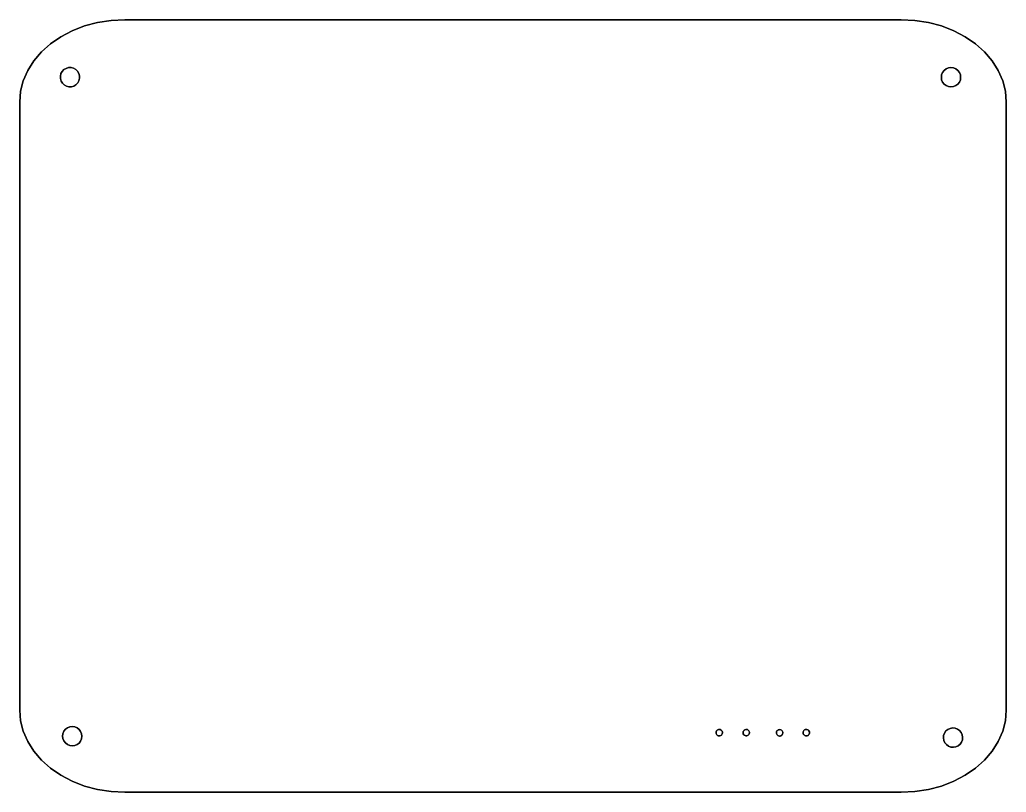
# Model space of a CAD drawing. Header units: metres. Extents: x -153 to 0, y 0 to 250.
# Drawn here: x -153.3 to -0.1, y 130.5 to 250.5 of the extents above; entities that cross this region are included whole.
import ezdxf

# ---------------------------------------------------------------- set-up
doc = ezdxf.new("R2010")
doc.units = ezdxf.units.M

msp = doc.modelspace()

# ---------------------------------------------------------------- linework, layer by layer
at = {"layer": 'Group#9'}
for points in [[(-3.5, 135.48, 3.2), (-2.31, 136.87, 3.2), (-1.37, 138.37, 3.2), (-0.68, 139.96, 3.2), (-0.27, 141.6, 3.2), (-0.13, 143.26, 3.2), (-0.13, 237.7, 3.2), (-0.27, 239.37, 3.2), (-0.68, 241.01, 3.2), (-1.37, 242.59, 3.2), (-2.31, 244.09, 3.2), (-3.5, 245.48, 3.2), (-4.91, 246.74, 3.2), (-6.51, 247.84, 3.2), (-8.29, 248.77, 3.2), (-10.2, 249.51, 3.2), (-12.22, 250.05, 3.2), (-14.31, 250.37, 3.2), (-16.44, 250.48, 3.2), (-136.99, 250.48, 3.2), (-139.12, 250.37, 3.2), (-141.21, 250.05, 3.2), (-143.24, 249.51, 3.2), (-145.15, 248.77, 3.2), (-146.92, 247.84, 3.2), (-148.53, 246.74, 3.2), (-149.94, 245.48, 3.2), (-151.12, 244.09, 3.2), (-152.07, 242.59, 3.2), (-152.75, 241.01, 3.2), (-153.17, 239.37, 3.2), (-153.31, 237.7, 3.2), (-153.31, 143.26, 3.2), (-153.17, 141.6, 3.2), (-152.75, 139.96, 3.2), (-152.07, 138.37, 3.2), (-151.12, 136.87, 3.2), (-149.94, 135.48, 3.2), (-148.53, 134.23, 3.2), (-146.92, 133.12, 3.2), (-145.15, 132.19, 3.2), (-143.24, 131.45, 3.2), (-141.21, 130.92, 3.2), (-139.12, 130.59, 3.2), (-136.99, 130.48, 3.2), (-16.44, 130.48, 3.2), (-14.31, 130.59, 3.2), (-12.22, 130.92, 3.2), (-10.2, 131.45, 3.2), (-8.29, 132.19, 3.2), (-6.51, 133.12, 3.2), (-4.91, 134.23, 3.2), (-3.5, 135.48, 3.2)], [(-2.31, 136.87, 0.2), (-3.5, 135.48, 0.2), (-4.91, 134.23, 0.2), (-6.51, 133.12, 0.2), (-8.29, 132.19, 0.2), (-10.2, 131.45, 0.2), (-12.22, 130.92, 0.2), (-14.31, 130.59, 0.2), (-16.44, 130.48, 0.2), (-136.99, 130.48, 0.2), (-139.12, 130.59, 0.2), (-141.21, 130.92, 0.2), (-143.24, 131.45, 0.2), (-145.15, 132.19, 0.2), (-146.92, 133.12, 0.2), (-148.53, 134.23, 0.2), (-149.94, 135.48, 0.2), (-151.12, 136.87, 0.2), (-152.07, 138.37, 0.2), (-152.75, 139.96, 0.2), (-153.17, 141.6, 0.2), (-153.31, 143.26, 0.2), (-153.31, 237.7, 0.2), (-153.17, 239.37, 0.2), (-152.75, 241.01, 0.2), (-152.07, 242.59, 0.2), (-151.12, 244.09, 0.2), (-149.94, 245.48, 0.2), (-148.53, 246.74, 0.2), (-146.92, 247.84, 0.2), (-145.15, 248.77, 0.2), (-143.24, 249.51, 0.2), (-141.21, 250.05, 0.2), (-139.12, 250.37, 0.2), (-136.99, 250.48, 0.2), (-16.44, 250.48, 0.2), (-14.31, 250.37, 0.2), (-12.22, 250.05, 0.2), (-10.2, 249.51, 0.2), (-8.29, 248.77, 0.2), (-6.51, 247.84, 0.2), (-4.91, 246.74, 0.2), (-3.5, 245.48, 0.2), (-2.31, 244.09, 0.2), (-1.37, 242.59, 0.2), (-0.68, 241.01, 0.2), (-0.27, 239.37, 0.2), (-0.13, 237.7, 0.2), (-0.13, 143.26, 0.2), (-0.27, 141.6, 0.2), (-0.68, 139.96, 0.2), (-1.37, 138.37, 0.2), (-2.31, 136.87, 0.2)], [(-141.21, 250.05, 0.2), (-143.24, 249.51, 0.2), (-143.24, 249.51, 3.2), (-141.21, 250.05, 3.2), (-141.21, 250.05, 0.2)], [(-139.12, 250.37, 0.2), (-141.21, 250.05, 0.2), (-141.21, 250.05, 3.2), (-139.12, 250.37, 3.2), (-139.12, 250.37, 0.2)], [(-136.99, 250.48, 0.2), (-139.12, 250.37, 0.2), (-139.12, 250.37, 3.2), (-136.99, 250.48, 3.2), (-136.99, 250.48, 0.2)], [(-16.44, 250.48, 0.2), (-136.99, 250.48, 0.2), (-136.99, 250.48, 3.2), (-16.44, 250.48, 3.2), (-16.44, 250.48, 0.2)], [(-14.31, 250.37, 0.2), (-16.44, 250.48, 0.2), (-16.44, 250.48, 3.2), (-14.31, 250.37, 3.2), (-14.31, 250.37, 0.2)], [(-12.22, 250.05, 0.2), (-14.31, 250.37, 0.2), (-14.31, 250.37, 3.2), (-12.22, 250.05, 3.2), (-12.22, 250.05, 0.2)], [(-10.2, 249.51, 0.2), (-12.22, 250.05, 0.2), (-12.22, 250.05, 3.2), (-10.2, 249.51, 3.2), (-10.2, 249.51, 0.2)], [(-145.15, 248.77, 0.2), (-146.92, 247.84, 0.2), (-146.92, 247.84, 3.2), (-145.15, 248.77, 3.2), (-145.15, 248.77, 0.2)], [(-143.24, 249.51, 0.2), (-145.15, 248.77, 0.2), (-145.15, 248.77, 3.2), (-143.24, 249.51, 3.2), (-143.24, 249.51, 0.2)], [(-8.29, 248.77, 0.2), (-10.2, 249.51, 0.2), (-10.2, 249.51, 3.2), (-8.29, 248.77, 3.2), (-8.29, 248.77, 0.2)], [(-6.51, 247.84, 0.2), (-8.29, 248.77, 0.2), (-8.29, 248.77, 3.2), (-6.51, 247.84, 3.2), (-6.51, 247.84, 0.2)], [(-148.53, 246.74, 0.2), (-149.94, 245.48, 0.2), (-149.94, 245.48, 3.2), (-148.53, 246.74, 3.2), (-148.53, 246.74, 0.2)], [(-146.92, 247.84, 0.2), (-148.53, 246.74, 0.2), (-148.53, 246.74, 3.2), (-146.92, 247.84, 3.2), (-146.92, 247.84, 0.2)], [(-4.91, 246.74, 0.2), (-6.51, 247.84, 0.2), (-6.51, 247.84, 3.2), (-4.91, 246.74, 3.2), (-4.91, 246.74, 0.2)], [(-3.5, 245.48, 0.2), (-4.91, 246.74, 0.2), (-4.91, 246.74, 3.2), (-3.5, 245.48, 3.2), (-3.5, 245.48, 0.2)], [(-149.94, 245.48, 0.2), (-151.12, 244.09, 0.2), (-151.12, 244.09, 3.2), (-149.94, 245.48, 3.2), (-149.94, 245.48, 0.2)], [(-2.31, 244.09, 0.2), (-3.5, 245.48, 0.2), (-3.5, 245.48, 3.2), (-2.31, 244.09, 3.2), (-2.31, 244.09, 0.2)], [(-151.12, 244.09, 0.2), (-152.07, 242.59, 0.2), (-152.07, 242.59, 3.2), (-151.12, 244.09, 3.2), (-151.12, 244.09, 0.2)], [(-1.37, 242.59, 0.2), (-2.31, 244.09, 0.2), (-2.31, 244.09, 3.2), (-1.37, 242.59, 3.2), (-1.37, 242.59, 0.2)], [(-152.07, 242.59, 0.2), (-152.75, 241.01, 0.2), (-152.75, 241.01, 3.2), (-152.07, 242.59, 3.2), (-152.07, 242.59, 0.2)], [(-146.91, 242.11, 3.2), (-146.72, 242.45, 3.2), (-146.45, 242.73, 3.2), (-146.11, 242.93, 3.2), (-145.73, 243.04, 3.2), (-145.34, 243.05, 3.2), (-144.96, 242.95, 3.2), (-144.62, 242.76, 3.2), (-144.34, 242.49, 3.2), (-144.14, 242.15, 3.2), (-144.03, 241.77, 3.2), (-144.02, 241.38, 3.2), (-144.12, 241, 3.2), (-144.31, 240.66, 3.2), (-144.58, 240.38, 3.2), (-144.92, 240.18, 3.2), (-145.29, 240.07, 3.2), (-145.69, 240.06, 3.2), (-146.07, 240.16, 3.2), (-146.41, 240.35, 3.2), (-146.69, 240.62, 3.2), (-146.89, 240.96, 3.2), (-147, 241.34, 3.2), (-147, 241.73, 3.2), (-146.91, 242.11, 3.2)], [(-146.72, 242.45, 0.2), (-146.91, 242.11, 0.2), (-147, 241.73, 0.2), (-147, 241.34, 0.2), (-146.89, 240.96, 0.2), (-146.69, 240.62, 0.2), (-146.41, 240.35, 0.2), (-146.07, 240.16, 0.2), (-145.69, 240.06, 0.2), (-145.29, 240.07, 0.2), (-144.92, 240.18, 0.2), (-144.58, 240.38, 0.2), (-144.31, 240.66, 0.2), (-144.12, 241, 0.2), (-144.02, 241.38, 0.2), (-144.03, 241.77, 0.2), (-144.14, 242.15, 0.2), (-144.34, 242.49, 0.2), (-144.62, 242.76, 0.2), (-144.96, 242.95, 0.2), (-145.34, 243.05, 0.2), (-145.73, 243.04, 0.2), (-146.11, 242.93, 0.2), (-146.45, 242.73, 0.2), (-146.72, 242.45, 0.2)], [(-146.91, 242.11, 3.2), (-147, 241.73, 3.2), (-147, 241.73, 0.2), (-146.91, 242.11, 0.2), (-146.91, 242.11, 3.2)], [(-146.72, 242.45, 3.2), (-146.91, 242.11, 3.2), (-146.91, 242.11, 0.2), (-146.72, 242.45, 0.2), (-146.72, 242.45, 3.2)], [(-146.45, 242.73, 3.2), (-146.72, 242.45, 3.2), (-146.72, 242.45, 0.2), (-146.45, 242.73, 0.2), (-146.45, 242.73, 3.2)], [(-146.11, 242.93, 3.2), (-146.45, 242.73, 3.2), (-146.45, 242.73, 0.2), (-146.11, 242.93, 0.2), (-146.11, 242.93, 3.2)], [(-145.73, 243.04, 3.2), (-146.11, 242.93, 3.2), (-146.11, 242.93, 0.2), (-145.73, 243.04, 0.2), (-145.73, 243.04, 3.2)], [(-145.34, 243.05, 3.2), (-145.73, 243.04, 3.2), (-145.73, 243.04, 0.2), (-145.34, 243.05, 0.2), (-145.34, 243.05, 3.2)], [(-144.96, 242.95, 3.2), (-145.34, 243.05, 3.2), (-145.34, 243.05, 0.2), (-144.96, 242.95, 0.2), (-144.96, 242.95, 3.2)], [(-144.62, 242.76, 3.2), (-144.96, 242.95, 3.2), (-144.96, 242.95, 0.2), (-144.62, 242.76, 0.2), (-144.62, 242.76, 3.2)], [(-144.34, 242.49, 3.2), (-144.62, 242.76, 3.2), (-144.62, 242.76, 0.2), (-144.34, 242.49, 0.2), (-144.34, 242.49, 3.2)], [(-144.14, 242.15, 3.2), (-144.34, 242.49, 3.2), (-144.34, 242.49, 0.2), (-144.14, 242.15, 0.2), (-144.14, 242.15, 3.2)], [(-144.03, 241.77, 3.2), (-144.14, 242.15, 3.2), (-144.14, 242.15, 0.2), (-144.03, 241.77, 0.2), (-144.03, 241.77, 3.2)], [(-7.41, 242.3, 3.2), (-7.26, 241.94, 3.2), (-7.21, 241.55, 3.2), (-7.26, 241.17, 3.2), (-7.41, 240.8, 3.2), (-7.65, 240.49, 3.2), (-7.96, 240.26, 3.2), (-8.32, 240.11, 3.2), (-8.71, 240.05, 3.2), (-9.1, 240.11, 3.2), (-9.46, 240.26, 3.2), (-9.77, 240.49, 3.2), (-10.01, 240.8, 3.2), (-10.16, 241.17, 3.2), (-10.21, 241.55, 3.2), (-10.16, 241.94, 3.2), (-10.01, 242.3, 3.2), (-9.77, 242.62, 3.2), (-9.46, 242.85, 3.2), (-9.1, 243, 3.2), (-8.71, 243.05, 3.2), (-8.32, 243, 3.2), (-7.96, 242.85, 3.2), (-7.65, 242.62, 3.2), (-7.41, 242.3, 3.2)], [(-7.26, 241.94, 0.2), (-7.41, 242.3, 0.2), (-7.65, 242.62, 0.2), (-7.96, 242.85, 0.2), (-8.32, 243, 0.2), (-8.71, 243.05, 0.2), (-9.1, 243, 0.2), (-9.46, 242.85, 0.2), (-9.77, 242.62, 0.2), (-10.01, 242.3, 0.2), (-10.16, 241.94, 0.2), (-10.21, 241.55, 0.2), (-10.16, 241.17, 0.2), (-10.01, 240.8, 0.2), (-9.77, 240.49, 0.2), (-9.46, 240.26, 0.2), (-9.1, 240.11, 0.2), (-8.71, 240.05, 0.2), (-8.32, 240.11, 0.2), (-7.96, 240.26, 0.2), (-7.65, 240.49, 0.2), (-7.41, 240.8, 0.2), (-7.26, 241.17, 0.2), (-7.21, 241.55, 0.2), (-7.26, 241.94, 0.2)], [(-10.01, 242.3, 3.2), (-10.16, 241.94, 3.2), (-10.16, 241.94, 0.2), (-10.01, 242.3, 0.2), (-10.01, 242.3, 3.2)], [(-9.77, 242.62, 3.2), (-10.01, 242.3, 3.2), (-10.01, 242.3, 0.2), (-9.77, 242.62, 0.2), (-9.77, 242.62, 3.2)], [(-9.46, 242.85, 3.2), (-9.77, 242.62, 3.2), (-9.77, 242.62, 0.2), (-9.46, 242.85, 0.2), (-9.46, 242.85, 3.2)], [(-9.1, 243, 3.2), (-9.46, 242.85, 3.2), (-9.46, 242.85, 0.2), (-9.1, 243, 0.2), (-9.1, 243, 3.2)], [(-8.71, 243.05, 3.2), (-9.1, 243, 3.2), (-9.1, 243, 0.2), (-8.71, 243.05, 0.2), (-8.71, 243.05, 3.2)], [(-8.32, 243, 3.2), (-8.71, 243.05, 3.2), (-8.71, 243.05, 0.2), (-8.32, 243, 0.2), (-8.32, 243, 3.2)], [(-7.96, 242.85, 3.2), (-8.32, 243, 3.2), (-8.32, 243, 0.2), (-7.96, 242.85, 0.2), (-7.96, 242.85, 3.2)], [(-7.65, 242.62, 3.2), (-7.96, 242.85, 3.2), (-7.96, 242.85, 0.2), (-7.65, 242.62, 0.2), (-7.65, 242.62, 3.2)], [(-7.41, 242.3, 3.2), (-7.65, 242.62, 3.2), (-7.65, 242.62, 0.2), (-7.41, 242.3, 0.2), (-7.41, 242.3, 3.2)], [(-7.26, 241.94, 3.2), (-7.41, 242.3, 3.2), (-7.41, 242.3, 0.2), (-7.26, 241.94, 0.2), (-7.26, 241.94, 3.2)], [(-0.68, 241.01, 0.2), (-1.37, 242.59, 0.2), (-1.37, 242.59, 3.2), (-0.68, 241.01, 3.2), (-0.68, 241.01, 0.2)], [(-152.75, 241.01, 0.2), (-153.17, 239.37, 0.2), (-153.17, 239.37, 3.2), (-152.75, 241.01, 3.2), (-152.75, 241.01, 0.2)], [(-147, 241.73, 3.2), (-147, 241.34, 3.2), (-147, 241.34, 0.2), (-147, 241.73, 0.2), (-147, 241.73, 3.2)], [(-147, 241.34, 3.2), (-146.89, 240.96, 3.2), (-146.89, 240.96, 0.2), (-147, 241.34, 0.2), (-147, 241.34, 3.2)], [(-146.89, 240.96, 3.2), (-146.69, 240.62, 3.2), (-146.69, 240.62, 0.2), (-146.89, 240.96, 0.2), (-146.89, 240.96, 3.2)], [(-146.69, 240.62, 3.2), (-146.41, 240.35, 3.2), (-146.41, 240.35, 0.2), (-146.69, 240.62, 0.2), (-146.69, 240.62, 3.2)], [(-144.58, 240.38, 3.2), (-144.31, 240.66, 3.2), (-144.31, 240.66, 0.2), (-144.58, 240.38, 0.2), (-144.58, 240.38, 3.2)], [(-144.31, 240.66, 3.2), (-144.12, 241, 3.2), (-144.12, 241, 0.2), (-144.31, 240.66, 0.2), (-144.31, 240.66, 3.2)], [(-144.12, 241, 3.2), (-144.02, 241.38, 3.2), (-144.02, 241.38, 0.2), (-144.12, 241, 0.2), (-144.12, 241, 3.2)], [(-144.02, 241.38, 3.2), (-144.03, 241.77, 3.2), (-144.03, 241.77, 0.2), (-144.02, 241.38, 0.2), (-144.02, 241.38, 3.2)], [(-10.16, 241.94, 3.2), (-10.21, 241.55, 3.2), (-10.21, 241.55, 0.2), (-10.16, 241.94, 0.2), (-10.16, 241.94, 3.2)], [(-10.21, 241.55, 3.2), (-10.16, 241.17, 3.2), (-10.16, 241.17, 0.2), (-10.21, 241.55, 0.2), (-10.21, 241.55, 3.2)], [(-10.16, 241.17, 3.2), (-10.01, 240.8, 3.2), (-10.01, 240.8, 0.2), (-10.16, 241.17, 0.2), (-10.16, 241.17, 3.2)], [(-10.01, 240.8, 3.2), (-9.77, 240.49, 3.2), (-9.77, 240.49, 0.2), (-10.01, 240.8, 0.2), (-10.01, 240.8, 3.2)], [(-9.77, 240.49, 3.2), (-9.46, 240.26, 3.2), (-9.46, 240.26, 0.2), (-9.77, 240.49, 0.2), (-9.77, 240.49, 3.2)], [(-7.96, 240.26, 3.2), (-7.65, 240.49, 3.2), (-7.65, 240.49, 0.2), (-7.96, 240.26, 0.2), (-7.96, 240.26, 3.2)], [(-7.65, 240.49, 3.2), (-7.41, 240.8, 3.2), (-7.41, 240.8, 0.2), (-7.65, 240.49, 0.2), (-7.65, 240.49, 3.2)], [(-7.41, 240.8, 3.2), (-7.26, 241.17, 3.2), (-7.26, 241.17, 0.2), (-7.41, 240.8, 0.2), (-7.41, 240.8, 3.2)], [(-7.21, 241.55, 3.2), (-7.26, 241.94, 3.2), (-7.26, 241.94, 0.2), (-7.21, 241.55, 0.2), (-7.21, 241.55, 3.2)], [(-7.26, 241.17, 3.2), (-7.21, 241.55, 3.2), (-7.21, 241.55, 0.2), (-7.26, 241.17, 0.2), (-7.26, 241.17, 3.2)], [(-0.27, 239.37, 0.2), (-0.68, 241.01, 0.2), (-0.68, 241.01, 3.2), (-0.27, 239.37, 3.2), (-0.27, 239.37, 0.2)], [(-153.17, 239.37, 0.2), (-153.31, 237.7, 0.2), (-153.31, 237.7, 3.2), (-153.17, 239.37, 3.2), (-153.17, 239.37, 0.2)], [(-146.41, 240.35, 3.2), (-146.07, 240.16, 3.2), (-146.07, 240.16, 0.2), (-146.41, 240.35, 0.2), (-146.41, 240.35, 3.2)], [(-146.07, 240.16, 3.2), (-145.69, 240.06, 3.2), (-145.69, 240.06, 0.2), (-146.07, 240.16, 0.2), (-146.07, 240.16, 3.2)], [(-145.69, 240.06, 3.2), (-145.29, 240.07, 3.2), (-145.29, 240.07, 0.2), (-145.69, 240.06, 0.2), (-145.69, 240.06, 3.2)], [(-145.29, 240.07, 3.2), (-144.92, 240.18, 3.2), (-144.92, 240.18, 0.2), (-145.29, 240.07, 0.2), (-145.29, 240.07, 3.2)], [(-144.92, 240.18, 3.2), (-144.58, 240.38, 3.2), (-144.58, 240.38, 0.2), (-144.92, 240.18, 0.2), (-144.92, 240.18, 3.2)], [(-9.46, 240.26, 3.2), (-9.1, 240.11, 3.2), (-9.1, 240.11, 0.2), (-9.46, 240.26, 0.2), (-9.46, 240.26, 3.2)], [(-9.1, 240.11, 3.2), (-8.71, 240.05, 3.2), (-8.71, 240.05, 0.2), (-9.1, 240.11, 0.2), (-9.1, 240.11, 3.2)], [(-8.71, 240.05, 3.2), (-8.32, 240.11, 3.2), (-8.32, 240.11, 0.2), (-8.71, 240.05, 0.2), (-8.71, 240.05, 3.2)], [(-8.32, 240.11, 3.2), (-7.96, 240.26, 3.2), (-7.96, 240.26, 0.2), (-8.32, 240.11, 0.2), (-8.32, 240.11, 3.2)], [(-0.13, 237.7, 0.2), (-0.27, 239.37, 0.2), (-0.27, 239.37, 3.2), (-0.13, 237.7, 3.2), (-0.13, 237.7, 0.2)], [(-153.31, 237.7, 3.2), (-153.31, 237.7, 0.2), (-153.31, 143.26, 0.2), (-153.31, 143.26, 3.2), (-153.31, 237.7, 3.2)], [(-0.13, 143.26, 0.2), (-0.13, 237.7, 0.2), (-0.13, 237.7, 3.2), (-0.13, 143.26, 3.2), (-0.13, 143.26, 0.2)], [(-153.31, 143.26, 0.2), (-153.17, 141.6, 0.2), (-153.17, 141.6, 3.2), (-153.31, 143.26, 3.2), (-153.31, 143.26, 0.2)], [(-0.27, 141.6, 0.2), (-0.13, 143.26, 0.2), (-0.13, 143.26, 3.2), (-0.27, 141.6, 3.2), (-0.27, 141.6, 0.2)], [(-153.17, 141.6, 0.2), (-152.75, 139.96, 0.2), (-152.75, 139.96, 3.2), (-153.17, 141.6, 3.2), (-153.17, 141.6, 0.2)], [(-0.68, 139.96, 0.2), (-0.27, 141.6, 0.2), (-0.27, 141.6, 3.2), (-0.68, 139.96, 3.2), (-0.68, 139.96, 0.2)], [(-152.75, 139.96, 0.2), (-152.07, 138.37, 0.2), (-152.07, 138.37, 3.2), (-152.75, 139.96, 3.2), (-152.75, 139.96, 0.2)], [(-145.9, 140.49, 3.2), (-145.54, 140.64, 3.2), (-145.15, 140.69, 3.2), (-144.76, 140.64, 3.2), (-144.4, 140.49, 3.2), (-144.09, 140.25, 3.2), (-143.85, 139.94, 3.2), (-143.7, 139.58, 3.2), (-143.65, 139.19, 3.2), (-143.7, 138.8, 3.2), (-143.85, 138.44, 3.2), (-144.09, 138.13, 3.2), (-144.4, 137.89, 3.2), (-144.76, 137.74, 3.2), (-145.15, 137.69, 3.2), (-145.54, 137.75, 3.2), (-145.9, 137.9, 3.2), (-146.21, 138.14, 3.2), (-146.45, 138.45, 3.2), (-146.6, 138.81, 3.2), (-146.65, 139.2, 3.2), (-146.6, 139.58, 3.2), (-146.45, 139.95, 3.2), (-146.21, 140.26, 3.2), (-145.9, 140.49, 3.2)], [(-145.54, 140.64, 0.2), (-145.9, 140.49, 0.2), (-146.21, 140.26, 0.2), (-146.45, 139.95, 0.2), (-146.6, 139.58, 0.2), (-146.65, 139.2, 0.2), (-146.6, 138.81, 0.2), (-146.45, 138.45, 0.2), (-146.21, 138.14, 0.2), (-145.9, 137.9, 0.2), (-145.54, 137.75, 0.2), (-145.15, 137.69, 0.2), (-144.76, 137.74, 0.2), (-144.4, 137.89, 0.2), (-144.09, 138.13, 0.2), (-143.85, 138.44, 0.2), (-143.7, 138.8, 0.2), (-143.65, 139.19, 0.2), (-143.7, 139.58, 0.2), (-143.85, 139.94, 0.2), (-144.09, 140.25, 0.2), (-144.4, 140.49, 0.2), (-144.76, 140.64, 0.2), (-145.15, 140.69, 0.2), (-145.54, 140.64, 0.2)], [(-146.6, 139.58, 3.2), (-146.65, 139.2, 3.2), (-146.65, 139.2, 0.2), (-146.6, 139.58, 0.2), (-146.6, 139.58, 3.2)], [(-146.45, 139.95, 3.2), (-146.6, 139.58, 3.2), (-146.6, 139.58, 0.2), (-146.45, 139.95, 0.2), (-146.45, 139.95, 3.2)], [(-146.21, 140.26, 3.2), (-146.45, 139.95, 3.2), (-146.45, 139.95, 0.2), (-146.21, 140.26, 0.2), (-146.21, 140.26, 3.2)], [(-145.9, 140.49, 3.2), (-146.21, 140.26, 3.2), (-146.21, 140.26, 0.2), (-145.9, 140.49, 0.2), (-145.9, 140.49, 3.2)], [(-145.54, 140.64, 3.2), (-145.9, 140.49, 3.2), (-145.9, 140.49, 0.2), (-145.54, 140.64, 0.2), (-145.54, 140.64, 3.2)], [(-145.15, 140.69, 3.2), (-145.54, 140.64, 3.2), (-145.54, 140.64, 0.2), (-145.15, 140.69, 0.2), (-145.15, 140.69, 3.2)], [(-144.76, 140.64, 3.2), (-145.15, 140.69, 3.2), (-145.15, 140.69, 0.2), (-144.76, 140.64, 0.2), (-144.76, 140.64, 3.2)], [(-144.4, 140.49, 3.2), (-144.76, 140.64, 3.2), (-144.76, 140.64, 0.2), (-144.4, 140.49, 0.2), (-144.4, 140.49, 3.2)], [(-144.09, 140.25, 3.2), (-144.4, 140.49, 3.2), (-144.4, 140.49, 0.2), (-144.09, 140.25, 0.2), (-144.09, 140.25, 3.2)], [(-143.85, 139.94, 3.2), (-144.09, 140.25, 3.2), (-144.09, 140.25, 0.2), (-143.85, 139.94, 0.2), (-143.85, 139.94, 3.2)], [(-143.7, 139.58, 3.2), (-143.85, 139.94, 3.2), (-143.85, 139.94, 0.2), (-143.7, 139.58, 0.2), (-143.7, 139.58, 3.2)], [(-143.65, 139.19, 3.2), (-143.7, 139.58, 3.2), (-143.7, 139.58, 0.2), (-143.65, 139.19, 0.2), (-143.65, 139.19, 3.2)], [(-44.2, 139.84, 3.2), (-44.19, 139.71, 3.2), (-44.22, 139.58, 3.2), (-44.27, 139.46, 3.2), (-44.36, 139.36, 3.2), (-44.47, 139.29, 3.2), (-44.59, 139.25, 3.2), (-44.72, 139.24, 3.2), (-44.85, 139.26, 3.2), (-44.96, 139.32, 3.2), (-45.06, 139.4, 3.2), (-45.14, 139.51, 3.2), (-45.18, 139.63, 3.2), (-45.19, 139.76, 3.2), (-45.17, 139.89, 3.2), (-45.11, 140.01, 3.2), (-45.02, 140.11, 3.2), (-44.92, 140.18, 3.2), (-44.79, 140.22, 3.2), (-44.66, 140.23, 3.2), (-44.54, 140.21, 3.2), (-44.42, 140.15, 3.2), (-44.32, 140.07, 3.2), (-44.24, 139.96, 3.2), (-44.2, 139.84, 3.2)], [(-44.19, 139.71, 0.2), (-44.2, 139.84, 0.2), (-44.24, 139.96, 0.2), (-44.32, 140.07, 0.2), (-44.42, 140.15, 0.2), (-44.54, 140.21, 0.2), (-44.66, 140.23, 0.2), (-44.79, 140.22, 0.2), (-44.92, 140.18, 0.2), (-45.02, 140.11, 0.2), (-45.11, 140.01, 0.2), (-45.17, 139.89, 0.2), (-45.19, 139.76, 0.2), (-45.18, 139.63, 0.2), (-45.14, 139.51, 0.2), (-45.06, 139.4, 0.2), (-44.96, 139.32, 0.2), (-44.85, 139.26, 0.2), (-44.72, 139.24, 0.2), (-44.59, 139.25, 0.2), (-44.47, 139.29, 0.2), (-44.36, 139.36, 0.2), (-44.27, 139.46, 0.2), (-44.22, 139.58, 0.2), (-44.19, 139.71, 0.2)], [(-45.19, 139.76, 0.2), (-45.17, 139.89, 0.2), (-45.17, 139.89, 3.2), (-45.19, 139.76, 3.2), (-45.19, 139.76, 0.2)], [(-45.18, 139.63, 0.2), (-45.19, 139.76, 0.2), (-45.19, 139.76, 3.2), (-45.18, 139.63, 3.2), (-45.18, 139.63, 0.2)], [(-45.14, 139.51, 0.2), (-45.18, 139.63, 0.2), (-45.18, 139.63, 3.2), (-45.14, 139.51, 3.2), (-45.14, 139.51, 0.2)], [(-45.17, 139.89, 0.2), (-45.11, 140.01, 0.2), (-45.11, 140.01, 3.2), (-45.17, 139.89, 3.2), (-45.17, 139.89, 0.2)], [(-45.06, 139.4, 0.2), (-45.14, 139.51, 0.2), (-45.14, 139.51, 3.2), (-45.06, 139.4, 3.2), (-45.06, 139.4, 0.2)], [(-45.11, 140.01, 0.2), (-45.02, 140.11, 0.2), (-45.02, 140.11, 3.2), (-45.11, 140.01, 3.2), (-45.11, 140.01, 0.2)], [(-44.96, 139.32, 0.2), (-45.06, 139.4, 0.2), (-45.06, 139.4, 3.2), (-44.96, 139.32, 3.2), (-44.96, 139.32, 0.2)], [(-45.02, 140.11, 0.2), (-44.92, 140.18, 0.2), (-44.92, 140.18, 3.2), (-45.02, 140.11, 3.2), (-45.02, 140.11, 0.2)], [(-44.92, 140.18, 0.2), (-44.79, 140.22, 0.2), (-44.79, 140.22, 3.2), (-44.92, 140.18, 3.2), (-44.92, 140.18, 0.2)], [(-44.79, 140.22, 0.2), (-44.66, 140.23, 0.2), (-44.66, 140.23, 3.2), (-44.79, 140.22, 3.2), (-44.79, 140.22, 0.2)], [(-44.66, 140.23, 0.2), (-44.54, 140.21, 0.2), (-44.54, 140.21, 3.2), (-44.66, 140.23, 3.2), (-44.66, 140.23, 0.2)], [(-44.54, 140.21, 0.2), (-44.42, 140.15, 0.2), (-44.42, 140.15, 3.2), (-44.54, 140.21, 3.2), (-44.54, 140.21, 0.2)], [(-44.42, 140.15, 0.2), (-44.32, 140.07, 0.2), (-44.32, 140.07, 3.2), (-44.42, 140.15, 3.2), (-44.42, 140.15, 0.2)], [(-44.27, 139.46, 0.2), (-44.36, 139.36, 0.2), (-44.36, 139.36, 3.2), (-44.27, 139.46, 3.2), (-44.27, 139.46, 0.2)], [(-44.32, 140.07, 0.2), (-44.24, 139.96, 0.2), (-44.24, 139.96, 3.2), (-44.32, 140.07, 3.2), (-44.32, 140.07, 0.2)], [(-44.22, 139.58, 0.2), (-44.27, 139.46, 0.2), (-44.27, 139.46, 3.2), (-44.22, 139.58, 3.2), (-44.22, 139.58, 0.2)], [(-44.24, 139.96, 0.2), (-44.2, 139.84, 0.2), (-44.2, 139.84, 3.2), (-44.24, 139.96, 3.2), (-44.24, 139.96, 0.2)], [(-44.19, 139.71, 0.2), (-44.22, 139.58, 0.2), (-44.22, 139.58, 3.2), (-44.19, 139.71, 3.2), (-44.19, 139.71, 0.2)], [(-44.2, 139.84, 0.2), (-44.19, 139.71, 0.2), (-44.19, 139.71, 3.2), (-44.2, 139.84, 3.2), (-44.2, 139.84, 0.2)], [(-40.04, 139.94, 3.2), (-40.01, 139.82, 3.2), (-40, 139.69, 3.2), (-40.04, 139.56, 3.2), (-40.1, 139.45, 3.2), (-40.19, 139.35, 3.2), (-40.3, 139.28, 3.2), (-40.43, 139.25, 3.2), (-40.56, 139.25, 3.2), (-40.68, 139.28, 3.2), (-40.8, 139.34, 3.2), (-40.89, 139.43, 3.2), (-40.96, 139.54, 3.2), (-41, 139.67, 3.2), (-41, 139.8, 3.2), (-40.97, 139.93, 3.2), (-40.9, 140.04, 3.2), (-40.81, 140.13, 3.2), (-40.7, 140.2, 3.2), (-40.57, 140.24, 3.2), (-40.44, 140.24, 3.2), (-40.32, 140.21, 3.2), (-40.2, 140.14, 3.2), (-40.11, 140.05, 3.2), (-40.04, 139.94, 3.2)], [(-40.01, 139.82, 0.2), (-40.04, 139.94, 0.2), (-40.11, 140.05, 0.2), (-40.2, 140.14, 0.2), (-40.32, 140.21, 0.2), (-40.44, 140.24, 0.2), (-40.57, 140.24, 0.2), (-40.7, 140.2, 0.2), (-40.81, 140.13, 0.2), (-40.9, 140.04, 0.2), (-40.97, 139.93, 0.2), (-41, 139.8, 0.2), (-41, 139.67, 0.2), (-40.96, 139.54, 0.2), (-40.89, 139.43, 0.2), (-40.8, 139.34, 0.2), (-40.68, 139.28, 0.2), (-40.56, 139.25, 0.2), (-40.43, 139.25, 0.2), (-40.3, 139.28, 0.2), (-40.19, 139.35, 0.2), (-40.1, 139.45, 0.2), (-40.04, 139.56, 0.2), (-40, 139.69, 0.2), (-40.01, 139.82, 0.2)], [(-41, 139.8, 0.2), (-40.97, 139.93, 0.2), (-40.97, 139.93, 3.2), (-41, 139.8, 3.2), (-41, 139.8, 0.2)], [(-41, 139.67, 0.2), (-41, 139.8, 0.2), (-41, 139.8, 3.2), (-41, 139.67, 3.2), (-41, 139.67, 0.2)], [(-40.96, 139.54, 0.2), (-41, 139.67, 0.2), (-41, 139.67, 3.2), (-40.96, 139.54, 3.2), (-40.96, 139.54, 0.2)], [(-40.97, 139.93, 0.2), (-40.9, 140.04, 0.2), (-40.9, 140.04, 3.2), (-40.97, 139.93, 3.2), (-40.97, 139.93, 0.2)], [(-40.89, 139.43, 0.2), (-40.96, 139.54, 0.2), (-40.96, 139.54, 3.2), (-40.89, 139.43, 3.2), (-40.89, 139.43, 0.2)], [(-40.9, 140.04, 0.2), (-40.81, 140.13, 0.2), (-40.81, 140.13, 3.2), (-40.9, 140.04, 3.2), (-40.9, 140.04, 0.2)], [(-40.8, 139.34, 0.2), (-40.89, 139.43, 0.2), (-40.89, 139.43, 3.2), (-40.8, 139.34, 3.2), (-40.8, 139.34, 0.2)], [(-40.81, 140.13, 0.2), (-40.7, 140.2, 0.2), (-40.7, 140.2, 3.2), (-40.81, 140.13, 3.2), (-40.81, 140.13, 0.2)], [(-40.7, 140.2, 0.2), (-40.57, 140.24, 0.2), (-40.57, 140.24, 3.2), (-40.7, 140.2, 3.2), (-40.7, 140.2, 0.2)], [(-40.57, 140.24, 0.2), (-40.44, 140.24, 0.2), (-40.44, 140.24, 3.2), (-40.57, 140.24, 3.2), (-40.57, 140.24, 0.2)], [(-40.44, 140.24, 0.2), (-40.32, 140.21, 0.2), (-40.32, 140.21, 3.2), (-40.44, 140.24, 3.2), (-40.44, 140.24, 0.2)], [(-40.32, 140.21, 0.2), (-40.2, 140.14, 0.2), (-40.2, 140.14, 3.2), (-40.32, 140.21, 3.2), (-40.32, 140.21, 0.2)], [(-40.2, 140.14, 0.2), (-40.11, 140.05, 0.2), (-40.11, 140.05, 3.2), (-40.2, 140.14, 3.2), (-40.2, 140.14, 0.2)], [(-40.1, 139.45, 0.2), (-40.19, 139.35, 0.2), (-40.19, 139.35, 3.2), (-40.1, 139.45, 3.2), (-40.1, 139.45, 0.2)], [(-40.11, 140.05, 0.2), (-40.04, 139.94, 0.2), (-40.04, 139.94, 3.2), (-40.11, 140.05, 3.2), (-40.11, 140.05, 0.2)], [(-40.04, 139.56, 0.2), (-40.1, 139.45, 0.2), (-40.1, 139.45, 3.2), (-40.04, 139.56, 3.2), (-40.04, 139.56, 0.2)], [(-40.04, 139.94, 0.2), (-40.01, 139.82, 0.2), (-40.01, 139.82, 3.2), (-40.04, 139.94, 3.2), (-40.04, 139.94, 0.2)], [(-40, 139.69, 0.2), (-40.04, 139.56, 0.2), (-40.04, 139.56, 3.2), (-40, 139.69, 3.2), (-40, 139.69, 0.2)], [(-40.01, 139.82, 0.2), (-40, 139.69, 0.2), (-40, 139.69, 3.2), (-40.01, 139.82, 3.2), (-40.01, 139.82, 0.2)], [(-35.79, 139.88, 3.2), (-35.73, 140, 3.2), (-35.64, 140.09, 3.2), (-35.53, 140.16, 3.2), (-35.41, 140.2, 3.2), (-35.28, 140.21, 3.2), (-35.15, 140.18, 3.2), (-35.03, 140.12, 3.2), (-34.94, 140.03, 3.2), (-34.87, 139.92, 3.2), (-34.83, 139.8, 3.2), (-34.82, 139.66, 3.2), (-34.85, 139.54, 3.2), (-34.91, 139.42, 3.2), (-35, 139.33, 3.2), (-35.11, 139.26, 3.2), (-35.23, 139.22, 3.2), (-35.36, 139.21, 3.2), (-35.49, 139.24, 3.2), (-35.61, 139.3, 3.2), (-35.7, 139.39, 3.2), (-35.77, 139.5, 3.2), (-35.81, 139.62, 3.2), (-35.82, 139.75, 3.2), (-35.79, 139.88, 3.2)], [(-35.73, 140, 0.2), (-35.79, 139.88, 0.2), (-35.82, 139.75, 0.2), (-35.81, 139.62, 0.2), (-35.77, 139.5, 0.2), (-35.7, 139.39, 0.2), (-35.61, 139.3, 0.2), (-35.49, 139.24, 0.2), (-35.36, 139.21, 0.2), (-35.23, 139.22, 0.2), (-35.11, 139.26, 0.2), (-35, 139.33, 0.2), (-34.91, 139.42, 0.2), (-34.85, 139.54, 0.2), (-34.82, 139.66, 0.2), (-34.83, 139.8, 0.2), (-34.87, 139.92, 0.2), (-34.94, 140.03, 0.2), (-35.03, 140.12, 0.2), (-35.15, 140.18, 0.2), (-35.28, 140.21, 0.2), (-35.41, 140.2, 0.2), (-35.53, 140.16, 0.2), (-35.64, 140.09, 0.2), (-35.73, 140, 0.2)], [(-35.82, 139.75, 0.2), (-35.79, 139.88, 0.2), (-35.79, 139.88, 3.2), (-35.82, 139.75, 3.2), (-35.82, 139.75, 0.2)], [(-35.81, 139.62, 0.2), (-35.82, 139.75, 0.2), (-35.82, 139.75, 3.2), (-35.81, 139.62, 3.2), (-35.81, 139.62, 0.2)], [(-35.77, 139.5, 0.2), (-35.81, 139.62, 0.2), (-35.81, 139.62, 3.2), (-35.77, 139.5, 3.2), (-35.77, 139.5, 0.2)], [(-35.79, 139.88, 0.2), (-35.73, 140, 0.2), (-35.73, 140, 3.2), (-35.79, 139.88, 3.2), (-35.79, 139.88, 0.2)], [(-35.7, 139.39, 0.2), (-35.77, 139.5, 0.2), (-35.77, 139.5, 3.2), (-35.7, 139.39, 3.2), (-35.7, 139.39, 0.2)], [(-35.73, 140, 0.2), (-35.64, 140.09, 0.2), (-35.64, 140.09, 3.2), (-35.73, 140, 3.2), (-35.73, 140, 0.2)], [(-35.64, 140.09, 0.2), (-35.53, 140.16, 0.2), (-35.53, 140.16, 3.2), (-35.64, 140.09, 3.2), (-35.64, 140.09, 0.2)], [(-35.53, 140.16, 0.2), (-35.41, 140.2, 0.2), (-35.41, 140.2, 3.2), (-35.53, 140.16, 3.2), (-35.53, 140.16, 0.2)], [(-35.41, 140.2, 0.2), (-35.28, 140.21, 0.2), (-35.28, 140.21, 3.2), (-35.41, 140.2, 3.2), (-35.41, 140.2, 0.2)], [(-35.28, 140.21, 0.2), (-35.15, 140.18, 0.2), (-35.15, 140.18, 3.2), (-35.28, 140.21, 3.2), (-35.28, 140.21, 0.2)], [(-35.15, 140.18, 0.2), (-35.03, 140.12, 0.2), (-35.03, 140.12, 3.2), (-35.15, 140.18, 3.2), (-35.15, 140.18, 0.2)], [(-35.03, 140.12, 0.2), (-34.94, 140.03, 0.2), (-34.94, 140.03, 3.2), (-35.03, 140.12, 3.2), (-35.03, 140.12, 0.2)], [(-34.91, 139.42, 0.2), (-35, 139.33, 0.2), (-35, 139.33, 3.2), (-34.91, 139.42, 3.2), (-34.91, 139.42, 0.2)], [(-34.94, 140.03, 0.2), (-34.87, 139.92, 0.2), (-34.87, 139.92, 3.2), (-34.94, 140.03, 3.2), (-34.94, 140.03, 0.2)], [(-34.85, 139.54, 0.2), (-34.91, 139.42, 0.2), (-34.91, 139.42, 3.2), (-34.85, 139.54, 3.2), (-34.85, 139.54, 0.2)], [(-34.87, 139.92, 0.2), (-34.83, 139.8, 0.2), (-34.83, 139.8, 3.2), (-34.87, 139.92, 3.2), (-34.87, 139.92, 0.2)], [(-34.82, 139.66, 0.2), (-34.85, 139.54, 0.2), (-34.85, 139.54, 3.2), (-34.82, 139.66, 3.2), (-34.82, 139.66, 0.2)], [(-34.83, 139.8, 0.2), (-34.82, 139.66, 0.2), (-34.82, 139.66, 3.2), (-34.83, 139.8, 3.2), (-34.83, 139.8, 0.2)], [(-30.69, 139.64, 3.2), (-30.74, 139.51, 3.2), (-30.81, 139.41, 3.2), (-30.91, 139.32, 3.2), (-31.03, 139.27, 3.2), (-31.16, 139.25, 3.2), (-31.29, 139.26, 3.2), (-31.41, 139.3, 3.2), (-31.52, 139.38, 3.2), (-31.6, 139.48, 3.2), (-31.66, 139.6, 3.2), (-31.68, 139.73, 3.2), (-31.67, 139.86, 3.2), (-31.62, 139.98, 3.2), (-31.55, 140.09, 3.2), (-31.45, 140.17, 3.2), (-31.33, 140.22, 3.2), (-31.2, 140.25, 3.2), (-31.07, 140.23, 3.2), (-30.95, 140.19, 3.2), (-30.84, 140.11, 3.2), (-30.76, 140.01, 3.2), (-30.7, 139.89, 3.2), (-30.68, 139.77, 3.2), (-30.69, 139.64, 3.2)], [(-30.74, 139.51, 0.2), (-30.69, 139.64, 0.2), (-30.68, 139.77, 0.2), (-30.7, 139.89, 0.2), (-30.76, 140.01, 0.2), (-30.84, 140.11, 0.2), (-30.95, 140.19, 0.2), (-31.07, 140.23, 0.2), (-31.2, 140.25, 0.2), (-31.33, 140.22, 0.2), (-31.45, 140.17, 0.2), (-31.55, 140.09, 0.2), (-31.62, 139.98, 0.2), (-31.67, 139.86, 0.2), (-31.68, 139.73, 0.2), (-31.66, 139.6, 0.2), (-31.6, 139.48, 0.2), (-31.52, 139.38, 0.2), (-31.41, 139.3, 0.2), (-31.29, 139.26, 0.2), (-31.16, 139.25, 0.2), (-31.03, 139.27, 0.2), (-30.91, 139.32, 0.2), (-30.81, 139.41, 0.2), (-30.74, 139.51, 0.2)], [(-31.68, 139.73, 0.2), (-31.67, 139.86, 0.2), (-31.67, 139.86, 3.2), (-31.68, 139.73, 3.2), (-31.68, 139.73, 0.2)], [(-31.66, 139.6, 0.2), (-31.68, 139.73, 0.2), (-31.68, 139.73, 3.2), (-31.66, 139.6, 3.2), (-31.66, 139.6, 0.2)], [(-31.67, 139.86, 0.2), (-31.62, 139.98, 0.2), (-31.62, 139.98, 3.2), (-31.67, 139.86, 3.2), (-31.67, 139.86, 0.2)], [(-31.6, 139.48, 0.2), (-31.66, 139.6, 0.2), (-31.66, 139.6, 3.2), (-31.6, 139.48, 3.2), (-31.6, 139.48, 0.2)], [(-31.62, 139.98, 0.2), (-31.55, 140.09, 0.2), (-31.55, 140.09, 3.2), (-31.62, 139.98, 3.2), (-31.62, 139.98, 0.2)], [(-31.52, 139.38, 0.2), (-31.6, 139.48, 0.2), (-31.6, 139.48, 3.2), (-31.52, 139.38, 3.2), (-31.52, 139.38, 0.2)], [(-31.55, 140.09, 0.2), (-31.45, 140.17, 0.2), (-31.45, 140.17, 3.2), (-31.55, 140.09, 3.2), (-31.55, 140.09, 0.2)], [(-31.45, 140.17, 0.2), (-31.33, 140.22, 0.2), (-31.33, 140.22, 3.2), (-31.45, 140.17, 3.2), (-31.45, 140.17, 0.2)], [(-31.33, 140.22, 0.2), (-31.2, 140.25, 0.2), (-31.2, 140.25, 3.2), (-31.33, 140.22, 3.2), (-31.33, 140.22, 0.2)], [(-31.2, 140.25, 0.2), (-31.07, 140.23, 0.2), (-31.07, 140.23, 3.2), (-31.2, 140.25, 3.2), (-31.2, 140.25, 0.2)], [(-31.07, 140.23, 0.2), (-30.95, 140.19, 0.2), (-30.95, 140.19, 3.2), (-31.07, 140.23, 3.2), (-31.07, 140.23, 0.2)], [(-30.95, 140.19, 0.2), (-30.84, 140.11, 0.2), (-30.84, 140.11, 3.2), (-30.95, 140.19, 3.2), (-30.95, 140.19, 0.2)], [(-30.81, 139.41, 0.2), (-30.91, 139.32, 0.2), (-30.91, 139.32, 3.2), (-30.81, 139.41, 3.2), (-30.81, 139.41, 0.2)], [(-30.84, 140.11, 0.2), (-30.76, 140.01, 0.2), (-30.76, 140.01, 3.2), (-30.84, 140.11, 3.2), (-30.84, 140.11, 0.2)], [(-30.74, 139.51, 0.2), (-30.81, 139.41, 0.2), (-30.81, 139.41, 3.2), (-30.74, 139.51, 3.2), (-30.74, 139.51, 0.2)], [(-30.76, 140.01, 0.2), (-30.7, 139.89, 0.2), (-30.7, 139.89, 3.2), (-30.76, 140.01, 3.2), (-30.76, 140.01, 0.2)], [(-30.69, 139.64, 0.2), (-30.74, 139.51, 0.2), (-30.74, 139.51, 3.2), (-30.69, 139.64, 3.2), (-30.69, 139.64, 0.2)], [(-30.7, 139.89, 0.2), (-30.68, 139.77, 0.2), (-30.68, 139.77, 3.2), (-30.7, 139.89, 3.2), (-30.7, 139.89, 0.2)], [(-30.68, 139.77, 0.2), (-30.69, 139.64, 0.2), (-30.69, 139.64, 3.2), (-30.68, 139.77, 3.2), (-30.68, 139.77, 0.2)], [(-7.69, 140.3, 3.2), (-7.37, 140.07, 3.2), (-7.12, 139.77, 3.2), (-6.96, 139.41, 3.2), (-6.9, 139.03, 3.2), (-6.93, 138.64, 3.2), (-7.07, 138.27, 3.2), (-7.3, 137.95, 3.2), (-7.6, 137.7, 3.2), (-7.96, 137.54, 3.2), (-8.34, 137.48, 3.2), (-8.73, 137.51, 3.2), (-9.1, 137.65, 3.2), (-9.42, 137.88, 3.2), (-9.67, 138.18, 3.2), (-9.83, 138.54, 3.2), (-9.89, 138.92, 3.2), (-9.86, 139.31, 3.2), (-9.72, 139.68, 3.2), (-9.49, 140, 3.2), (-9.19, 140.25, 3.2), (-8.83, 140.41, 3.2), (-8.45, 140.48, 3.2), (-8.06, 140.44, 3.2), (-7.69, 140.3, 3.2)], [(-7.37, 140.07, 0.2), (-7.69, 140.3, 0.2), (-8.06, 140.44, 0.2), (-8.45, 140.48, 0.2), (-8.83, 140.41, 0.2), (-9.19, 140.25, 0.2), (-9.49, 140, 0.2), (-9.72, 139.68, 0.2), (-9.86, 139.31, 0.2), (-9.89, 138.92, 0.2), (-9.83, 138.54, 0.2), (-9.67, 138.18, 0.2), (-9.42, 137.88, 0.2), (-9.1, 137.65, 0.2), (-8.73, 137.51, 0.2), (-8.34, 137.48, 0.2), (-7.96, 137.54, 0.2), (-7.6, 137.7, 0.2), (-7.3, 137.95, 0.2), (-7.07, 138.27, 0.2), (-6.93, 138.64, 0.2), (-6.9, 139.03, 0.2), (-6.96, 139.41, 0.2), (-7.12, 139.77, 0.2), (-7.37, 140.07, 0.2)], [(-9.72, 139.68, 3.2), (-9.86, 139.31, 3.2), (-9.86, 139.31, 0.2), (-9.72, 139.68, 0.2), (-9.72, 139.68, 3.2)], [(-9.49, 140, 3.2), (-9.72, 139.68, 3.2), (-9.72, 139.68, 0.2), (-9.49, 140, 0.2), (-9.49, 140, 3.2)], [(-9.19, 140.25, 3.2), (-9.49, 140, 3.2), (-9.49, 140, 0.2), (-9.19, 140.25, 0.2), (-9.19, 140.25, 3.2)], [(-8.83, 140.41, 3.2), (-9.19, 140.25, 3.2), (-9.19, 140.25, 0.2), (-8.83, 140.41, 0.2), (-8.83, 140.41, 3.2)], [(-8.45, 140.48, 3.2), (-8.83, 140.41, 3.2), (-8.83, 140.41, 0.2), (-8.45, 140.48, 0.2), (-8.45, 140.48, 3.2)], [(-8.06, 140.44, 3.2), (-8.45, 140.48, 3.2), (-8.45, 140.48, 0.2), (-8.06, 140.44, 0.2), (-8.06, 140.44, 3.2)], [(-7.69, 140.3, 3.2), (-8.06, 140.44, 3.2), (-8.06, 140.44, 0.2), (-7.69, 140.3, 0.2), (-7.69, 140.3, 3.2)], [(-7.37, 140.07, 3.2), (-7.69, 140.3, 3.2), (-7.69, 140.3, 0.2), (-7.37, 140.07, 0.2), (-7.37, 140.07, 3.2)], [(-7.12, 139.77, 3.2), (-7.37, 140.07, 3.2), (-7.37, 140.07, 0.2), (-7.12, 139.77, 0.2), (-7.12, 139.77, 3.2)], [(-6.96, 139.41, 3.2), (-7.12, 139.77, 3.2), (-7.12, 139.77, 0.2), (-6.96, 139.41, 0.2), (-6.96, 139.41, 3.2)], [(-6.9, 139.03, 3.2), (-6.96, 139.41, 3.2), (-6.96, 139.41, 0.2), (-6.9, 139.03, 0.2), (-6.9, 139.03, 3.2)], [(-1.37, 138.37, 0.2), (-0.68, 139.96, 0.2), (-0.68, 139.96, 3.2), (-1.37, 138.37, 3.2), (-1.37, 138.37, 0.2)], [(-152.07, 138.37, 0.2), (-151.12, 136.87, 0.2), (-151.12, 136.87, 3.2), (-152.07, 138.37, 3.2), (-152.07, 138.37, 0.2)], [(-146.65, 139.2, 3.2), (-146.6, 138.81, 3.2), (-146.6, 138.81, 0.2), (-146.65, 139.2, 0.2), (-146.65, 139.2, 3.2)], [(-146.6, 138.81, 3.2), (-146.45, 138.45, 3.2), (-146.45, 138.45, 0.2), (-146.6, 138.81, 0.2), (-146.6, 138.81, 3.2)], [(-146.45, 138.45, 3.2), (-146.21, 138.14, 3.2), (-146.21, 138.14, 0.2), (-146.45, 138.45, 0.2), (-146.45, 138.45, 3.2)], [(-146.21, 138.14, 3.2), (-145.9, 137.9, 3.2), (-145.9, 137.9, 0.2), (-146.21, 138.14, 0.2), (-146.21, 138.14, 3.2)], [(-145.9, 137.9, 3.2), (-145.54, 137.75, 3.2), (-145.54, 137.75, 0.2), (-145.9, 137.9, 0.2), (-145.9, 137.9, 3.2)], [(-144.76, 137.74, 3.2), (-144.4, 137.89, 3.2), (-144.4, 137.89, 0.2), (-144.76, 137.74, 0.2), (-144.76, 137.74, 3.2)], [(-144.4, 137.89, 3.2), (-144.09, 138.13, 3.2), (-144.09, 138.13, 0.2), (-144.4, 137.89, 0.2), (-144.4, 137.89, 3.2)], [(-144.09, 138.13, 3.2), (-143.85, 138.44, 3.2), (-143.85, 138.44, 0.2), (-144.09, 138.13, 0.2), (-144.09, 138.13, 3.2)], [(-143.85, 138.44, 3.2), (-143.7, 138.8, 3.2), (-143.7, 138.8, 0.2), (-143.85, 138.44, 0.2), (-143.85, 138.44, 3.2)], [(-143.7, 138.8, 3.2), (-143.65, 139.19, 3.2), (-143.65, 139.19, 0.2), (-143.7, 138.8, 0.2), (-143.7, 138.8, 3.2)], [(-44.85, 139.26, 0.2), (-44.96, 139.32, 0.2), (-44.96, 139.32, 3.2), (-44.85, 139.26, 3.2), (-44.85, 139.26, 0.2)], [(-44.72, 139.24, 0.2), (-44.85, 139.26, 0.2), (-44.85, 139.26, 3.2), (-44.72, 139.24, 3.2), (-44.72, 139.24, 0.2)], [(-44.59, 139.25, 0.2), (-44.72, 139.24, 0.2), (-44.72, 139.24, 3.2), (-44.59, 139.25, 3.2), (-44.59, 139.25, 0.2)], [(-44.47, 139.29, 0.2), (-44.59, 139.25, 0.2), (-44.59, 139.25, 3.2), (-44.47, 139.29, 3.2), (-44.47, 139.29, 0.2)], [(-44.36, 139.36, 0.2), (-44.47, 139.29, 0.2), (-44.47, 139.29, 3.2), (-44.36, 139.36, 3.2), (-44.36, 139.36, 0.2)], [(-40.68, 139.28, 0.2), (-40.8, 139.34, 0.2), (-40.8, 139.34, 3.2), (-40.68, 139.28, 3.2), (-40.68, 139.28, 0.2)], [(-40.56, 139.25, 0.2), (-40.68, 139.28, 0.2), (-40.68, 139.28, 3.2), (-40.56, 139.25, 3.2), (-40.56, 139.25, 0.2)], [(-40.43, 139.25, 0.2), (-40.56, 139.25, 0.2), (-40.56, 139.25, 3.2), (-40.43, 139.25, 3.2), (-40.43, 139.25, 0.2)], [(-40.3, 139.28, 0.2), (-40.43, 139.25, 0.2), (-40.43, 139.25, 3.2), (-40.3, 139.28, 3.2), (-40.3, 139.28, 0.2)], [(-40.19, 139.35, 0.2), (-40.3, 139.28, 0.2), (-40.3, 139.28, 3.2), (-40.19, 139.35, 3.2), (-40.19, 139.35, 0.2)], [(-35.61, 139.3, 0.2), (-35.7, 139.39, 0.2), (-35.7, 139.39, 3.2), (-35.61, 139.3, 3.2), (-35.61, 139.3, 0.2)], [(-35.49, 139.24, 0.2), (-35.61, 139.3, 0.2), (-35.61, 139.3, 3.2), (-35.49, 139.24, 3.2), (-35.49, 139.24, 0.2)], [(-35.36, 139.21, 0.2), (-35.49, 139.24, 0.2), (-35.49, 139.24, 3.2), (-35.36, 139.21, 3.2), (-35.36, 139.21, 0.2)], [(-35.23, 139.22, 0.2), (-35.36, 139.21, 0.2), (-35.36, 139.21, 3.2), (-35.23, 139.22, 3.2), (-35.23, 139.22, 0.2)], [(-35.11, 139.26, 0.2), (-35.23, 139.22, 0.2), (-35.23, 139.22, 3.2), (-35.11, 139.26, 3.2), (-35.11, 139.26, 0.2)], [(-35, 139.33, 0.2), (-35.11, 139.26, 0.2), (-35.11, 139.26, 3.2), (-35, 139.33, 3.2), (-35, 139.33, 0.2)], [(-31.41, 139.3, 0.2), (-31.52, 139.38, 0.2), (-31.52, 139.38, 3.2), (-31.41, 139.3, 3.2), (-31.41, 139.3, 0.2)], [(-31.29, 139.26, 0.2), (-31.41, 139.3, 0.2), (-31.41, 139.3, 3.2), (-31.29, 139.26, 3.2), (-31.29, 139.26, 0.2)], [(-31.16, 139.25, 0.2), (-31.29, 139.26, 0.2), (-31.29, 139.26, 3.2), (-31.16, 139.25, 3.2), (-31.16, 139.25, 0.2)], [(-31.03, 139.27, 0.2), (-31.16, 139.25, 0.2), (-31.16, 139.25, 3.2), (-31.03, 139.27, 3.2), (-31.03, 139.27, 0.2)], [(-30.91, 139.32, 0.2), (-31.03, 139.27, 0.2), (-31.03, 139.27, 3.2), (-30.91, 139.32, 3.2), (-30.91, 139.32, 0.2)], [(-9.86, 139.31, 3.2), (-9.89, 138.92, 3.2), (-9.89, 138.92, 0.2), (-9.86, 139.31, 0.2), (-9.86, 139.31, 3.2)], [(-9.89, 138.92, 3.2), (-9.83, 138.54, 3.2), (-9.83, 138.54, 0.2), (-9.89, 138.92, 0.2), (-9.89, 138.92, 3.2)], [(-9.83, 138.54, 3.2), (-9.67, 138.18, 3.2), (-9.67, 138.18, 0.2), (-9.83, 138.54, 0.2), (-9.83, 138.54, 3.2)], [(-9.67, 138.18, 3.2), (-9.42, 137.88, 3.2), (-9.42, 137.88, 0.2), (-9.67, 138.18, 0.2), (-9.67, 138.18, 3.2)], [(-9.42, 137.88, 3.2), (-9.1, 137.65, 3.2), (-9.1, 137.65, 0.2), (-9.42, 137.88, 0.2), (-9.42, 137.88, 3.2)], [(-7.6, 137.7, 3.2), (-7.3, 137.95, 3.2), (-7.3, 137.95, 0.2), (-7.6, 137.7, 0.2), (-7.6, 137.7, 3.2)], [(-7.3, 137.95, 3.2), (-7.07, 138.27, 3.2), (-7.07, 138.27, 0.2), (-7.3, 137.95, 0.2), (-7.3, 137.95, 3.2)], [(-7.07, 138.27, 3.2), (-6.93, 138.64, 3.2), (-6.93, 138.64, 0.2), (-7.07, 138.27, 0.2), (-7.07, 138.27, 3.2)], [(-6.93, 138.64, 3.2), (-6.9, 139.03, 3.2), (-6.9, 139.03, 0.2), (-6.93, 138.64, 0.2), (-6.93, 138.64, 3.2)], [(-2.31, 136.87, 0.2), (-1.37, 138.37, 0.2), (-1.37, 138.37, 3.2), (-2.31, 136.87, 3.2), (-2.31, 136.87, 0.2)], [(-151.12, 136.87, 0.2), (-149.94, 135.48, 0.2), (-149.94, 135.48, 3.2), (-151.12, 136.87, 3.2), (-151.12, 136.87, 0.2)], [(-145.54, 137.75, 3.2), (-145.15, 137.69, 3.2), (-145.15, 137.69, 0.2), (-145.54, 137.75, 0.2), (-145.54, 137.75, 3.2)], [(-145.15, 137.69, 3.2), (-144.76, 137.74, 3.2), (-144.76, 137.74, 0.2), (-145.15, 137.69, 0.2), (-145.15, 137.69, 3.2)], [(-9.1, 137.65, 3.2), (-8.73, 137.51, 3.2), (-8.73, 137.51, 0.2), (-9.1, 137.65, 0.2), (-9.1, 137.65, 3.2)], [(-8.73, 137.51, 3.2), (-8.34, 137.48, 3.2), (-8.34, 137.48, 0.2), (-8.73, 137.51, 0.2), (-8.73, 137.51, 3.2)], [(-8.34, 137.48, 3.2), (-7.96, 137.54, 3.2), (-7.96, 137.54, 0.2), (-8.34, 137.48, 0.2), (-8.34, 137.48, 3.2)], [(-7.96, 137.54, 3.2), (-7.6, 137.7, 3.2), (-7.6, 137.7, 0.2), (-7.96, 137.54, 0.2), (-7.96, 137.54, 3.2)], [(-3.5, 135.48, 0.2), (-2.31, 136.87, 0.2), (-2.31, 136.87, 3.2), (-3.5, 135.48, 3.2), (-3.5, 135.48, 0.2)], [(-149.94, 135.48, 0.2), (-148.53, 134.23, 0.2), (-148.53, 134.23, 3.2), (-149.94, 135.48, 3.2), (-149.94, 135.48, 0.2)], [(-4.91, 134.23, 0.2), (-3.5, 135.48, 0.2), (-3.5, 135.48, 3.2), (-4.91, 134.23, 3.2), (-4.91, 134.23, 0.2)], [(-148.53, 134.23, 0.2), (-146.92, 133.12, 0.2), (-146.92, 133.12, 3.2), (-148.53, 134.23, 3.2), (-148.53, 134.23, 0.2)], [(-6.51, 133.12, 0.2), (-4.91, 134.23, 0.2), (-4.91, 134.23, 3.2), (-6.51, 133.12, 3.2), (-6.51, 133.12, 0.2)], [(-146.92, 133.12, 0.2), (-145.15, 132.19, 0.2), (-145.15, 132.19, 3.2), (-146.92, 133.12, 3.2), (-146.92, 133.12, 0.2)], [(-145.15, 132.19, 0.2), (-143.24, 131.45, 0.2), (-143.24, 131.45, 3.2), (-145.15, 132.19, 3.2), (-145.15, 132.19, 0.2)], [(-10.2, 131.45, 0.2), (-8.29, 132.19, 0.2), (-8.29, 132.19, 3.2), (-10.2, 131.45, 3.2), (-10.2, 131.45, 0.2)], [(-8.29, 132.19, 0.2), (-6.51, 133.12, 0.2), (-6.51, 133.12, 3.2), (-8.29, 132.19, 3.2), (-8.29, 132.19, 0.2)], [(-143.24, 131.45, 0.2), (-141.21, 130.92, 0.2), (-141.21, 130.92, 3.2), (-143.24, 131.45, 3.2), (-143.24, 131.45, 0.2)], [(-141.21, 130.92, 0.2), (-139.12, 130.59, 0.2), (-139.12, 130.59, 3.2), (-141.21, 130.92, 3.2), (-141.21, 130.92, 0.2)], [(-139.12, 130.59, 0.2), (-136.99, 130.48, 0.2), (-136.99, 130.48, 3.2), (-139.12, 130.59, 3.2), (-139.12, 130.59, 0.2)], [(-136.99, 130.48, 3.2), (-136.99, 130.48, 0.2), (-16.44, 130.48, 0.2), (-16.44, 130.48, 3.2), (-136.99, 130.48, 3.2)], [(-16.44, 130.48, 0.2), (-14.31, 130.59, 0.2), (-14.31, 130.59, 3.2), (-16.44, 130.48, 3.2), (-16.44, 130.48, 0.2)], [(-14.31, 130.59, 0.2), (-12.22, 130.92, 0.2), (-12.22, 130.92, 3.2), (-14.31, 130.59, 3.2), (-14.31, 130.59, 0.2)], [(-12.22, 130.92, 0.2), (-10.2, 131.45, 0.2), (-10.2, 131.45, 3.2), (-12.22, 130.92, 3.2), (-12.22, 130.92, 0.2)]]:
    msp.add_polyline3d(points, dxfattribs=at)

doc.saveas('drawing.dxf')
